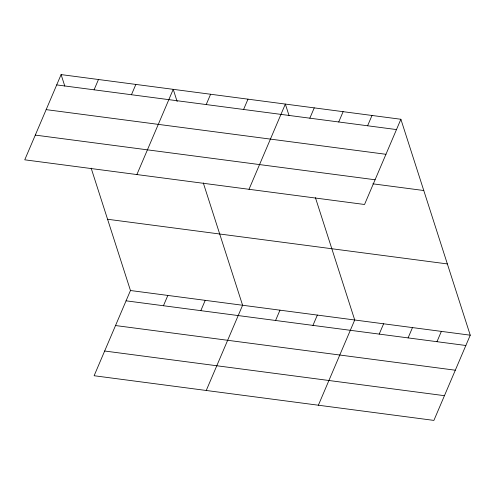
<?xml version="1.0" encoding="UTF-8"?>
<svg xmlns="http://www.w3.org/2000/svg" width="495" height="495" viewBox="0 0 495 495"><rect width="100%" height="100%" fill="white"/><g stroke="black" fill="none" stroke-linecap="round" stroke-linejoin="round"><path stroke-width="0.74" d="M61.102 74.597L24.75 159.817L364.537 204.485L400.882 119.264L61.102 74.597L64.802 86.111M94.081 89.818L98.474 79.509M131.453 94.731L135.853 84.422M136.88 174.556L173.231 89.335L177.161 101.574M206.205 104.556L210.604 94.248M91.16 168.164L130.463 290.515L94.118 375.736L433.898 420.404L470.25 335.183L400.882 119.264M243.583 109.475L247.983 99.167M163.443 305.737L167.842 295.428M249.01 189.3L285.355 104.08L289.055 115.595M200.822 310.65L205.221 300.341M309.839 118.181L314.238 107.873M206.248 390.475L242.593 305.254L203.29 182.903M338.722 121.98L343.122 111.672M275.573 320.475L279.972 310.167M367.606 125.773L372.005 115.465M312.951 325.388L317.344 315.08M318.372 405.213L354.723 319.993L315.414 197.641M379.207 334.1L383.606 323.792M408.09 337.899L412.49 327.591M436.974 341.692L441.367 331.384M56.702 84.905L396.489 129.572M46.159 109.63L385.939 154.292M35.294 135.098L375.08 179.765M372.853 183.824L423.776 190.519M107.576 219.26L447.356 263.928M130.463 290.515L470.25 335.183M126.07 300.824L465.851 345.491M115.527 325.543L455.307 370.211M104.662 351.017L444.442 395.684"/></g></svg>
